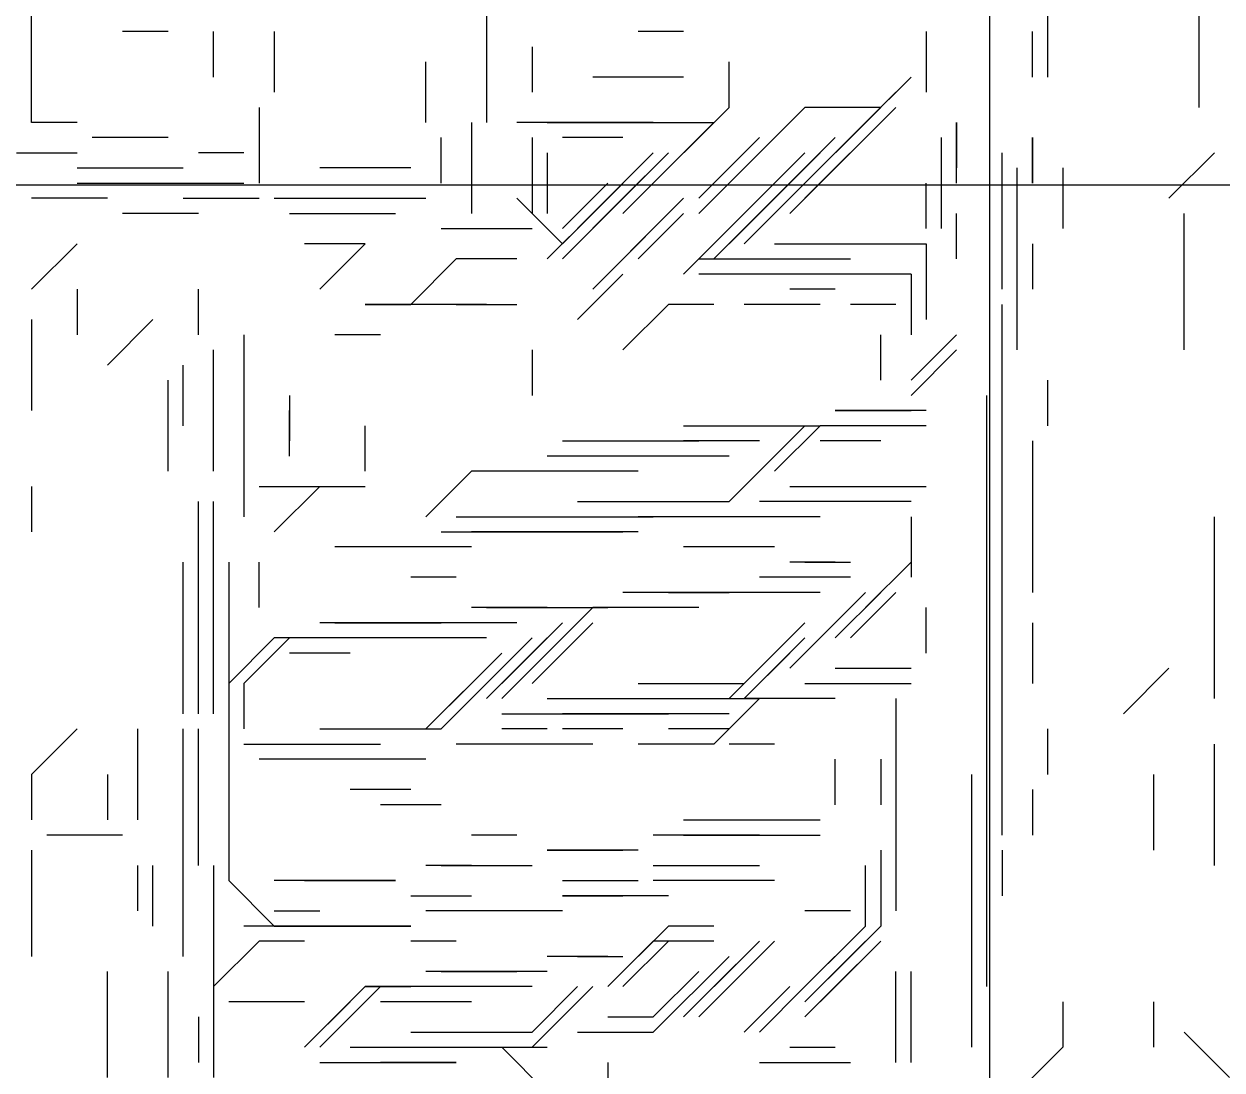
# Model space of a CAD drawing. Extents: x 34 to 168, y 38 to 138.
# Drawn here: x 61.38 to 74.55, y 90.27 to 101.77 of the extents above; entities that cross this region are included whole.
import ezdxf

# ---------------------------------------------------------------- set-up
doc = ezdxf.new("R2010")
doc.units = 0
doc.layers.add('STRUCTURE', color=1, linetype='CONTINUOUS')

msp = doc.modelspace()

# ---------------------------------------------------------------- linework, layer by layer
for p, q in [((61.467, 101.5203), (61.467, 103.8536)), ((61.467, 100.8536), (61.467, 103.187)), ((61.467, 100.687), (61.467, 103.187)), ((61.467, 100.687), (61.467, 103.187)), ((61.467, 100.8536), (61.467, 103.187)), ((61.467, 101.187), (61.467, 103.187)), ((72.6337, 102.3536), (72.6337, 101.187)), ((66.467, 102.187), (66.467, 100.8536)), ((74.3003, 100.8536), (74.3003, 102.0203)), ((61.467, 101.0203), (61.467, 101.687)), ((61.467, 101.0203), (61.467, 101.687)), ((62.967, 101.687), (62.467, 101.687)), ((62.967, 101.687), (62.467, 101.687)), ((63.467, 101.187), (63.467, 101.687)), ((64.1337, 101.687), (64.1337, 101.0203)), ((68.6337, 101.687), (68.1337, 101.687)), ((68.6337, 101.687), (68.1337, 101.687)), ((68.6337, 101.687), (68.1337, 101.687)), ((68.6337, 101.687), (68.1337, 101.687)), ((71.3003, 101.687), (71.3003, 101.0203)), ((71.3003, 101.687), (71.3003, 101.0203)), ((72.467, 101.187), (72.467, 101.687)), ((66.467, 101.5203), (66.467, 100.687)), ((66.467, 101.5203), (66.467, 100.687)), ((66.467, 101.5203), (66.467, 100.687)), ((66.467, 101.5203), (66.467, 100.687)), ((66.967, 101.5203), (66.967, 101.0203)), ((66.967, 101.5203), (66.967, 101.0203)), ((65.8003, 100.687), (65.8003, 101.3536)), ((69.1337, 100.8536), (69.1337, 101.3536)), ((69.1337, 100.8536), (69.1337, 101.3536)), ((69.1337, 100.8536), (69.1337, 101.3536)), ((69.1337, 100.8536), (69.1337, 101.3536)), ((68.6337, 101.187), (67.6337, 101.187)), ((71.1337, 101.187), (70.6337, 100.687)), ((71.1337, 101.187), (70.6337, 100.687)), ((70.967, 101.0203), (69.967, 100.0203)), ((70.967, 101.0203), (69.967, 100.0203)), ((70.967, 101.0203), (70.1337, 100.187)), ((70.967, 101.0203), (70.1337, 100.187)), ((63.967, 100.8536), (63.967, 100.0203)), ((69.1337, 100.8536), (68.1337, 99.8536)), ((69.967, 100.8536), (68.8003, 99.687)), ((69.967, 100.8536), (68.8003, 99.687)), ((69.967, 100.8536), (68.8003, 99.687)), ((69.967, 100.8536), (68.8003, 99.687)), ((69.967, 100.8536), (68.8003, 99.687)), ((69.967, 100.8536), (68.8003, 99.687)), ((69.967, 100.8536), (68.8003, 99.687)), ((69.967, 100.8536), (68.8003, 99.687)), ((69.967, 100.8536), (68.8003, 99.687)), ((69.967, 100.8536), (68.8003, 99.687)), ((70.8003, 100.8536), (69.8003, 99.8536)), ((70.967, 100.8536), (69.8003, 99.687)), ((70.8003, 100.8536), (69.967, 100.8536)), ((70.467, 100.8536), (69.967, 100.8536)), ((70.967, 100.8536), (69.967, 99.8536)), ((70.467, 100.8536), (69.967, 100.8536)), ((70.467, 100.8536), (69.967, 100.8536)), ((70.467, 100.8536), (69.967, 100.8536)), ((70.467, 100.8536), (69.967, 100.8536)), ((70.467, 100.8536), (69.967, 100.8536)), ((70.8003, 100.8536), (70.3003, 100.3536)), ((61.967, 100.687), (61.467, 100.687)), ((66.3003, 100.687), (66.3003, 99.8536)), ((68.3003, 100.687), (66.8003, 100.687)), ((68.3003, 100.687), (67.1337, 100.687)), ((68.3003, 100.687), (67.1337, 100.687)), ((68.3003, 100.687), (67.1337, 100.687)), ((67.1337, 100.687), (68.967, 100.687)), ((68.3003, 100.687), (67.1337, 100.687)), ((67.1337, 100.687), (68.967, 100.687)), ((68.3003, 100.687), (67.1337, 100.687)), ((68.3003, 100.687), (67.1337, 100.687)), ((68.3003, 100.687), (67.1337, 100.687)), ((68.3003, 100.687), (67.1337, 100.687)), ((68.3003, 100.687), (67.1337, 100.687)), ((67.1337, 100.687), (68.967, 100.687)), ((68.3003, 100.687), (67.1337, 100.687)), ((67.1337, 100.687), (68.967, 100.687)), ((68.3003, 100.687), (67.3003, 100.687)), ((67.3003, 100.687), (68.967, 100.687)), ((68.3003, 100.687), (67.3003, 100.687)), ((67.467, 100.687), (68.8003, 100.687)), ((68.3003, 100.687), (67.6337, 100.687)), ((68.967, 100.687), (67.967, 99.687)), ((68.967, 100.687), (67.967, 99.687)), ((68.967, 100.687), (67.967, 99.687)), ((68.967, 100.687), (68.467, 100.187)), ((68.967, 100.687), (68.467, 100.187)), ((68.967, 100.687), (68.467, 100.187)), ((69.8003, 100.687), (68.8003, 99.687)), ((71.6337, 100.687), (71.6337, 100.187)), ((71.6337, 100.187), (71.6337, 100.687)), ((71.6337, 100.0203), (71.6337, 100.687)), ((62.967, 100.5203), (62.1337, 100.5203)), ((62.967, 100.5203), (62.1337, 100.5203)), ((62.967, 100.5203), (62.3003, 100.5203)), ((62.8003, 100.5203), (62.3003, 100.5203)), ((65.967, 100.0203), (65.967, 100.5203)), ((66.967, 100.5203), (66.967, 99.687)), ((66.967, 100.5203), (66.967, 100.0203)), ((66.967, 100.5203), (66.967, 100.0203)), ((67.967, 100.5203), (67.3003, 100.5203)), ((68.8003, 99.8536), (69.467, 100.5203)), ((68.8003, 99.8536), (69.467, 100.5203)), ((68.8003, 99.8536), (69.467, 100.5203)), ((68.8003, 99.8536), (69.467, 100.5203)), ((68.8003, 99.8536), (69.467, 100.5203)), ((69.3003, 99.5203), (70.3003, 100.5203)), ((69.6337, 99.8536), (70.3003, 100.5203)), ((71.467, 99.5203), (71.467, 100.5203)), ((71.467, 99.687), (71.467, 100.5203)), ((72.467, 100.5203), (72.467, 100.0203)), ((72.467, 100.0203), (72.467, 100.5203)), ((72.467, 100.5203), (72.467, 100.0203)), ((72.467, 100.0203), (72.467, 100.5203)), ((61.3003, 100.3536), (61.8003, 100.3536)), ((61.3003, 100.3536), (61.8003, 100.3536)), ((61.3003, 100.3536), (61.967, 100.3536)), ((61.3003, 100.3536), (61.967, 100.3536)), ((61.3003, 100.3536), (61.8003, 100.3536)), ((63.8003, 100.3536), (63.3003, 100.3536)), ((63.8003, 100.3536), (63.3003, 100.3536)), ((66.967, 100.3536), (66.967, 99.687)), ((67.1337, 100.3536), (67.1337, 99.687)), ((67.1337, 100.3536), (67.1337, 99.687)), ((67.467, 99.5203), (68.3003, 100.3536)), ((67.6337, 99.687), (68.3003, 100.3536)), ((67.8003, 99.687), (68.467, 100.3536)), ((67.8003, 99.687), (68.467, 100.3536)), ((67.8003, 99.8536), (68.3003, 100.3536)), ((67.8003, 99.687), (68.467, 100.3536)), ((67.8003, 99.687), (68.467, 100.3536)), ((67.8003, 99.687), (68.467, 100.3536)), ((67.8003, 99.687), (68.467, 100.3536)), ((67.8003, 99.687), (68.467, 100.3536)), ((67.8003, 99.687), (68.467, 100.3536)), ((67.8003, 99.687), (68.467, 100.3536)), ((67.967, 99.8536), (68.467, 100.3536)), ((67.967, 99.8536), (68.467, 100.3536)), ((67.967, 99.8536), (68.467, 100.3536)), ((68.8003, 99.8536), (69.3003, 100.3536)), ((68.8003, 99.187), (69.967, 100.3536)), ((68.8003, 99.8536), (69.3003, 100.3536)), ((68.967, 99.187), (70.1337, 100.3536)), ((69.1337, 99.3536), (70.1337, 100.3536)), ((70.467, 100.3536), (69.967, 99.8536)), ((72.1337, 98.8536), (72.1337, 100.3536)), ((73.967, 99.8536), (74.467, 100.3536)), ((61.967, 100.187), (62.6337, 100.187)), ((61.967, 100.187), (62.967, 100.187)), ((61.967, 100.187), (62.967, 100.187)), ((62.1337, 100.187), (62.967, 100.187)), ((62.1337, 100.187), (63.1337, 100.187)), ((62.1337, 100.187), (62.967, 100.187)), ((62.1337, 100.187), (62.967, 100.187)), ((62.3003, 100.187), (62.8003, 100.187)), ((65.6337, 100.187), (64.6337, 100.187)), ((65.3003, 100.187), (64.8003, 100.187)), ((66.3003, 100.187), (66.3003, 99.687)), ((66.3003, 100.187), (66.3003, 99.687)), ((66.3003, 100.187), (66.3003, 99.687)), ((66.3003, 100.187), (66.3003, 99.687)), ((68.967, 99.187), (69.967, 100.187)), ((68.967, 99.187), (69.967, 100.187)), ((69.967, 100.187), (69.1337, 99.3536)), ((69.1337, 99.3536), (69.967, 100.187)), ((69.1337, 99.5203), (69.8003, 100.187)), ((69.967, 100.187), (69.1337, 99.3536)), ((69.967, 100.187), (69.1337, 99.3536)), ((69.967, 100.187), (69.1337, 99.3536)), ((69.967, 100.187), (69.1337, 99.3536)), ((69.1337, 99.3536), (69.967, 100.187)), ((69.967, 100.187), (69.1337, 99.3536)), ((69.967, 100.187), (69.3003, 99.5203)), ((70.1337, 100.187), (69.3003, 99.3536)), ((72.3003, 98.8536), (72.3003, 100.187)), ((72.8003, 100.187), (72.8003, 99.5203)), ((61.967, 100.0203), (62.967, 100.0203)), ((62.8003, 100.0203), (63.8003, 100.0203)), ((63.1337, 100.0203), (63.8003, 100.0203)), ((63.1337, 100.0203), (63.8003, 100.0203)), ((67.3003, 99.5203), (67.8003, 100.0203)), ((69.8003, 100.0203), (69.1337, 99.3536)), ((69.8003, 100.0203), (69.1337, 99.3536)), ((69.3003, 99.5203), (69.8003, 100.0203)), ((71.3003, 99.5203), (71.3003, 100.0203)), ((62.3003, 99.8536), (61.467, 99.8536)), ((63.1337, 99.8536), (63.967, 99.8536)), ((64.1337, 99.8536), (65.8003, 99.8536)), ((64.6337, 99.8536), (65.8003, 99.8536)), ((64.6337, 99.8536), (65.6337, 99.8536)), ((64.6337, 99.8536), (65.8003, 99.8536)), ((64.8003, 99.8536), (65.3003, 99.8536)), ((66.8003, 99.8536), (67.3003, 99.3536)), ((66.8003, 99.8536), (67.3003, 99.3536)), ((67.967, 99.8536), (67.3003, 99.187)), ((67.3003, 99.3536), (67.8003, 99.8536)), ((67.3003, 99.3536), (67.8003, 99.8536)), ((67.8003, 99.0203), (68.6337, 99.8536)), ((69.6337, 99.8536), (69.1337, 99.3536)), ((69.8003, 99.8536), (69.3003, 99.3536)), ((63.3003, 99.687), (62.467, 99.687)), ((64.3003, 99.687), (65.467, 99.687)), ((67.1337, 99.187), (67.6337, 99.687)), ((67.8003, 99.687), (67.3003, 99.187)), ((67.8003, 99.687), (67.3003, 99.187)), ((67.8003, 99.687), (67.3003, 99.187)), ((67.8003, 99.687), (67.3003, 99.187)), ((67.8003, 99.687), (67.3003, 99.187)), ((67.8003, 99.687), (67.3003, 99.187)), ((68.6337, 99.687), (68.1337, 99.187)), ((68.6337, 99.687), (68.1337, 99.187)), ((68.6337, 99.687), (68.1337, 99.187)), ((68.6337, 99.687), (68.1337, 99.187)), ((71.6337, 99.187), (71.6337, 99.687)), ((72.3003, 98.187), (72.3003, 99.687)), ((74.1337, 98.187), (74.1337, 99.687)), ((65.967, 99.5203), (66.967, 99.5203)), ((66.3003, 99.5203), (66.967, 99.5203)), ((67.8003, 99.0203), (68.3003, 99.5203)), ((68.6337, 99.0203), (69.1337, 99.5203)), ((61.967, 99.3536), (61.467, 98.8536)), ((61.967, 99.3536), (61.467, 98.8536)), ((65.1337, 99.3536), (64.467, 99.3536)), ((65.1337, 99.3536), (64.6337, 98.8536)), ((67.6337, 98.8536), (68.1337, 99.3536)), ((67.6337, 98.8536), (68.1337, 99.3536)), ((67.6337, 98.8536), (68.1337, 99.3536)), ((69.6337, 99.3536), (71.1337, 99.3536)), ((69.6337, 99.3536), (71.1337, 99.3536)), ((69.8003, 99.3536), (71.3003, 99.3536)), ((69.967, 99.3536), (71.3003, 99.3536)), ((70.3003, 99.3536), (71.3003, 99.3536)), ((70.467, 99.3536), (71.3003, 99.3536)), ((70.467, 99.3536), (71.3003, 99.3536)), ((70.467, 99.3536), (71.3003, 99.3536)), ((70.467, 99.3536), (71.3003, 99.3536)), ((70.467, 99.3536), (71.3003, 99.3536)), ((70.6337, 99.3536), (71.3003, 99.3536)), ((70.6337, 99.3536), (71.3003, 99.3536)), ((70.6337, 99.3536), (71.3003, 99.3536)), ((70.6337, 99.3536), (71.3003, 99.3536)), ((71.3003, 99.3536), (71.3003, 98.5203)), ((72.467, 99.3536), (72.467, 98.8536)), ((65.6337, 98.687), (66.1337, 99.187)), ((65.6337, 98.687), (66.1337, 99.187)), ((65.6337, 98.687), (66.1337, 99.187)), ((65.6337, 98.687), (66.1337, 99.187)), ((66.8003, 99.187), (66.1337, 99.187)), ((66.8003, 99.187), (66.3003, 99.187)), ((66.8003, 99.187), (66.3003, 99.187)), ((66.8003, 99.187), (66.3003, 99.187)), ((66.8003, 99.187), (66.3003, 99.187)), ((66.8003, 99.187), (66.3003, 99.187)), ((66.8003, 99.187), (66.3003, 99.187)), ((66.8003, 99.187), (66.3003, 99.187)), ((66.8003, 99.187), (66.3003, 99.187)), ((68.8003, 99.187), (70.467, 99.187)), ((69.1337, 99.187), (69.967, 99.187)), ((69.3003, 99.187), (70.3003, 99.187)), ((69.3003, 99.187), (70.1337, 99.187)), ((69.3003, 99.187), (70.467, 99.187)), ((69.3003, 99.187), (70.467, 99.187)), ((69.3003, 99.187), (70.3003, 99.187)), ((69.3003, 99.187), (70.3003, 99.187)), ((69.3003, 99.187), (70.3003, 99.187)), ((69.3003, 99.187), (70.3003, 99.187)), ((69.3003, 99.187), (70.467, 99.187)), ((67.967, 99.0203), (67.467, 98.5203)), ((67.467, 98.5203), (67.967, 99.0203)), ((69.6337, 99.0203), (68.8003, 99.0203)), ((70.8003, 99.0203), (69.6337, 99.0203)), ((71.1337, 99.0203), (70.3003, 99.0203)), ((71.1337, 99.0203), (70.3003, 99.0203)), ((71.1337, 99.0203), (71.1337, 98.3536)), ((61.967, 98.8536), (61.967, 98.3536)), ((63.3003, 98.3536), (63.3003, 98.8536)), ((70.3003, 98.8536), (69.8003, 98.8536)), ((66.467, 98.687), (65.1337, 98.687)), ((65.1337, 98.687), (65.6337, 98.687)), ((66.1337, 98.687), (66.8003, 98.687)), ((68.467, 98.687), (67.967, 98.187)), ((68.467, 98.687), (67.967, 98.187)), ((68.967, 98.687), (68.467, 98.687)), ((68.967, 98.687), (68.467, 98.687)), ((70.1337, 98.687), (69.3003, 98.687)), ((70.967, 98.687), (70.467, 98.687)), ((72.1337, 94.8536), (72.1337, 98.687)), ((61.467, 98.5203), (61.467, 97.5203)), ((62.8003, 98.5203), (62.3003, 98.0203)), ((63.8003, 98.3536), (63.8003, 96.3536)), ((65.3003, 98.3536), (64.8003, 98.3536)), ((70.8003, 97.8536), (70.8003, 98.3536)), ((71.6337, 98.3536), (71.1337, 97.8536)), ((71.6337, 98.3536), (71.1337, 97.8536)), ((71.6337, 98.3536), (71.1337, 97.8536)), ((63.467, 96.8536), (63.467, 98.187)), ((66.967, 98.187), (66.967, 97.687)), ((71.6337, 98.187), (71.1337, 97.687)), ((63.1337, 97.3536), (63.1337, 98.0203)), ((63.1337, 97.3536), (63.1337, 98.0203)), ((63.8003, 98.0203), (63.8003, 96.8536)), ((63.8003, 98.0203), (63.8003, 96.8536)), ((62.967, 96.8536), (62.967, 97.8536)), ((72.6337, 97.8536), (72.6337, 97.3536)), ((64.3003, 97.687), (64.3003, 97.187)), ((71.967, 93.687), (71.967, 97.687)), ((72.1337, 96.8536), (72.1337, 97.687)), ((63.8003, 97.5203), (63.8003, 96.8536)), ((64.3003, 97.0203), (64.3003, 97.5203)), ((70.3003, 97.5203), (71.1337, 97.5203)), ((71.1337, 97.5203), (70.3003, 97.5203)), ((71.3003, 97.5203), (70.467, 97.5203)), ((70.467, 97.5203), (71.1337, 97.5203)), ((71.1337, 97.5203), (70.467, 97.5203)), ((71.3003, 97.5203), (70.467, 97.5203)), ((70.467, 97.5203), (71.1337, 97.5203)), ((70.6337, 97.5203), (71.1337, 97.5203)), ((71.1337, 97.5203), (70.6337, 97.5203)), ((70.6337, 97.5203), (71.1337, 97.5203)), ((71.3003, 97.5203), (70.6337, 97.5203)), ((71.1337, 97.5203), (70.6337, 97.5203)), ((71.3003, 97.5203), (70.8003, 97.5203)), ((65.1337, 96.8536), (65.1337, 97.3536)), ((65.1337, 96.8536), (65.1337, 97.3536)), ((68.6337, 97.3536), (70.1337, 97.3536)), ((68.6337, 97.3536), (69.1337, 97.3536)), ((68.8003, 97.3536), (69.467, 97.3536)), ((68.8003, 97.3536), (69.467, 97.3536)), ((69.967, 97.3536), (69.467, 96.8536)), ((69.967, 97.3536), (69.467, 96.8536)), ((69.467, 97.3536), (69.967, 97.3536)), ((69.967, 97.3536), (69.467, 96.8536)), ((70.1337, 97.3536), (69.6337, 96.8536)), ((70.967, 97.3536), (70.1337, 97.3536)), ((70.6337, 97.3536), (70.1337, 97.3536)), ((71.3003, 97.3536), (70.3003, 97.3536)), ((71.3003, 97.3536), (70.467, 97.3536)), ((67.3003, 97.187), (68.8003, 97.187)), ((67.467, 97.187), (68.6337, 97.187)), ((67.467, 97.187), (68.6337, 97.187)), ((67.8003, 97.187), (68.467, 97.187)), ((69.1337, 97.187), (68.6337, 97.187)), ((69.1337, 97.187), (68.6337, 97.187)), ((69.467, 97.187), (68.6337, 97.187)), ((69.1337, 97.187), (68.6337, 97.187)), ((69.467, 97.187), (68.8003, 97.187)), ((69.3003, 97.187), (68.8003, 97.187)), ((69.467, 97.187), (68.8003, 97.187)), ((69.467, 97.187), (68.8003, 97.187)), ((69.467, 97.187), (68.8003, 97.187)), ((70.6337, 97.187), (70.1337, 97.187)), ((70.8003, 97.187), (70.1337, 97.187)), ((72.467, 97.187), (72.467, 95.5203)), ((68.467, 97.0203), (67.1337, 97.0203)), ((68.467, 97.0203), (67.1337, 97.0203)), ((68.467, 97.0203), (67.1337, 97.0203)), ((68.467, 97.0203), (67.1337, 97.0203)), ((68.6337, 97.0203), (67.3003, 97.0203)), ((68.467, 97.0203), (67.3003, 97.0203)), ((68.6337, 97.0203), (67.3003, 97.0203)), ((68.6337, 97.0203), (67.3003, 97.0203)), ((68.6337, 97.0203), (67.3003, 97.0203)), ((68.6337, 97.0203), (67.467, 97.0203)), ((68.967, 97.0203), (67.6337, 97.0203)), ((68.967, 97.0203), (67.8003, 97.0203)), ((69.1337, 97.0203), (68.1337, 97.0203)), ((68.967, 97.0203), (68.3003, 97.0203)), ((69.1337, 96.5203), (69.6337, 97.0203)), ((69.1337, 96.5203), (69.6337, 97.0203)), ((69.1337, 96.5203), (69.6337, 97.0203)), ((66.3003, 96.8536), (65.8003, 96.3536)), ((66.3003, 96.8536), (65.8003, 96.3536)), ((66.967, 96.8536), (66.3003, 96.8536)), ((67.1337, 96.8536), (66.3003, 96.8536)), ((67.3003, 96.8536), (66.3003, 96.8536)), ((66.967, 96.8536), (66.3003, 96.8536)), ((66.967, 96.8536), (66.3003, 96.8536)), ((67.1337, 96.8536), (66.3003, 96.8536)), ((67.1337, 96.8536), (66.3003, 96.8536)), ((67.1337, 96.8536), (66.3003, 96.8536)), ((67.1337, 96.8536), (66.3003, 96.8536)), ((66.967, 96.8536), (66.3003, 96.8536)), ((67.467, 96.8536), (66.467, 96.8536)), ((67.6337, 96.8536), (66.467, 96.8536)), ((67.967, 96.8536), (66.467, 96.8536)), ((68.1337, 96.8536), (66.467, 96.8536)), ((61.467, 96.687), (61.467, 96.187)), ((63.967, 96.687), (64.967, 96.687)), ((63.967, 96.687), (64.967, 96.687)), ((64.6337, 96.687), (64.1337, 96.187)), ((64.1337, 96.687), (65.1337, 96.687)), ((64.6337, 96.687), (64.1337, 96.187)), ((64.6337, 96.687), (64.1337, 96.187)), ((64.6337, 96.687), (64.1337, 96.187)), ((64.6337, 96.687), (64.1337, 96.187)), ((69.8003, 96.687), (71.1337, 96.687)), ((69.8003, 96.687), (70.967, 96.687)), ((69.8003, 96.687), (70.8003, 96.687)), ((69.967, 96.687), (71.3003, 96.687)), ((69.967, 96.687), (70.6337, 96.687)), ((69.967, 96.687), (71.3003, 96.687)), ((69.967, 96.687), (71.3003, 96.687)), ((70.1337, 96.687), (71.1337, 96.687)), ((70.1337, 96.687), (71.1337, 96.687)), ((70.1337, 96.687), (71.1337, 96.687)), ((70.1337, 96.687), (71.1337, 96.687)), ((70.1337, 96.687), (71.1337, 96.687)), ((70.1337, 96.687), (71.1337, 96.687)), ((70.1337, 96.687), (71.1337, 96.687)), ((63.3003, 94.187), (63.3003, 96.5203)), ((63.3003, 94.187), (63.3003, 96.5203)), ((63.467, 94.187), (63.467, 96.5203)), ((67.467, 96.5203), (68.8003, 96.5203)), ((67.6337, 96.5203), (68.8003, 96.5203)), ((67.8003, 96.5203), (68.967, 96.5203)), ((67.967, 96.5203), (68.967, 96.5203)), ((68.3003, 96.5203), (68.967, 96.5203)), ((68.3003, 96.5203), (68.967, 96.5203)), ((68.3003, 96.5203), (68.967, 96.5203)), ((68.3003, 96.5203), (68.967, 96.5203)), ((68.3003, 96.5203), (68.967, 96.5203)), ((68.467, 96.5203), (69.1337, 96.5203)), ((68.467, 96.5203), (69.1337, 96.5203)), ((68.467, 96.5203), (69.1337, 96.5203)), ((68.467, 96.5203), (68.967, 96.5203)), ((68.467, 96.5203), (69.1337, 96.5203)), ((70.1337, 96.5203), (69.467, 96.5203)), ((70.1337, 96.5203), (69.467, 96.5203)), ((70.967, 96.5203), (70.1337, 96.5203)), ((71.1337, 96.5203), (70.3003, 96.5203)), ((70.967, 96.5203), (70.467, 96.5203)), ((70.967, 96.5203), (70.467, 96.5203)), ((66.1337, 96.3536), (67.8003, 96.3536)), ((66.3003, 96.3536), (67.6337, 96.3536)), ((66.3003, 96.3536), (67.467, 96.3536)), ((66.3003, 96.3536), (67.3003, 96.3536)), ((66.6337, 96.3536), (68.1337, 96.3536)), ((66.8003, 96.3536), (68.1337, 96.3536)), ((66.8003, 96.3536), (68.1337, 96.3536)), ((66.967, 96.3536), (68.1337, 96.3536)), ((66.967, 96.3536), (68.1337, 96.3536)), ((67.3003, 96.3536), (68.3003, 96.3536)), ((67.467, 96.3536), (68.3003, 96.3536)), ((69.1337, 96.3536), (68.1337, 96.3536)), ((69.967, 96.3536), (68.967, 96.3536)), ((70.1337, 96.3536), (69.1337, 96.3536)), ((71.1337, 96.3536), (71.1337, 95.687)), ((72.1337, 92.8536), (72.1337, 96.3536)), ((74.467, 94.3536), (74.467, 96.3536)), ((74.467, 94.3536), (74.467, 96.3536)), ((65.967, 96.187), (66.8003, 96.187)), ((65.967, 96.187), (67.467, 96.187)), ((65.967, 96.187), (67.3003, 96.187)), ((65.967, 96.187), (67.1337, 96.187)), ((65.967, 96.187), (66.8003, 96.187)), ((65.967, 96.187), (66.6337, 96.187)), ((65.967, 96.187), (66.6337, 96.187)), ((65.967, 96.187), (67.467, 96.187)), ((67.967, 96.187), (66.3003, 96.187)), ((66.3003, 96.187), (67.967, 96.187)), ((68.1337, 96.187), (66.3003, 96.187)), ((68.1337, 96.187), (66.3003, 96.187)), ((67.967, 96.187), (66.467, 96.187)), ((67.967, 96.187), (66.6337, 96.187)), ((65.3003, 96.0203), (64.8003, 96.0203)), ((65.967, 96.0203), (65.3003, 96.0203)), ((66.1337, 96.0203), (65.467, 96.0203)), ((66.1337, 96.0203), (65.467, 96.0203)), ((66.3003, 96.0203), (65.6337, 96.0203)), ((69.6337, 96.0203), (68.6337, 96.0203)), ((69.6337, 96.0203), (68.6337, 96.0203)), ((63.1337, 94.187), (63.1337, 95.8536)), ((63.6337, 95.8536), (63.6337, 92.687)), ((63.967, 95.3536), (63.967, 95.8536)), ((70.3003, 95.8536), (69.8003, 95.8536)), ((70.3003, 95.8536), (69.8003, 95.8536)), ((69.967, 95.8536), (70.467, 95.8536)), ((71.1337, 95.8536), (70.6337, 95.3536)), ((63.6337, 95.687), (63.6337, 92.3536)), ((63.6337, 95.687), (63.6337, 92.3536)), ((66.1337, 95.687), (65.6337, 95.687)), ((66.1337, 95.687), (65.6337, 95.687)), ((70.467, 95.687), (69.467, 95.687)), ((70.467, 95.687), (69.6337, 95.687)), ((69.3003, 95.5203), (67.967, 95.5203)), ((69.467, 95.5203), (68.1337, 95.5203)), ((69.3003, 95.5203), (68.1337, 95.5203)), ((69.8003, 95.5203), (68.3003, 95.5203)), ((69.3003, 95.5203), (68.467, 95.5203)), ((68.467, 95.5203), (69.1337, 95.5203)), ((69.1337, 95.5203), (68.467, 95.5203)), ((69.3003, 95.5203), (68.467, 95.5203)), ((69.967, 95.5203), (68.6337, 95.5203)), ((68.6337, 95.5203), (69.1337, 95.5203)), ((70.1337, 95.5203), (68.8003, 95.5203)), ((69.967, 95.5203), (68.967, 95.5203)), ((70.1337, 95.0203), (70.6337, 95.5203)), ((70.8003, 95.5203), (70.3003, 95.0203)), ((70.967, 95.5203), (70.467, 95.0203)), ((67.1337, 95.3536), (66.3003, 95.3536)), ((67.1337, 95.3536), (66.467, 95.3536)), ((67.1337, 95.3536), (66.467, 95.3536)), ((67.1337, 95.3536), (66.467, 95.3536)), ((66.467, 95.3536), (67.8003, 95.3536)), ((67.1337, 95.3536), (66.467, 95.3536)), ((67.6337, 95.3536), (66.6337, 94.3536)), ((66.6337, 95.3536), (67.6337, 95.3536)), ((67.1337, 95.3536), (66.6337, 95.3536)), ((67.6337, 95.3536), (66.8003, 94.5203)), ((67.6337, 95.3536), (66.967, 94.687)), ((68.1337, 95.3536), (67.6337, 95.3536)), ((68.467, 95.3536), (67.8003, 95.3536)), ((68.6337, 95.3536), (67.8003, 95.3536)), ((68.8003, 95.3536), (68.1337, 95.3536)), ((70.467, 95.3536), (69.8003, 94.687)), ((70.467, 95.3536), (69.8003, 94.687)), ((70.467, 95.3536), (69.8003, 94.687)), ((70.467, 95.3536), (69.8003, 94.687)), ((70.467, 95.3536), (69.8003, 94.687)), ((71.3003, 94.8536), (71.3003, 95.3536)), ((65.967, 95.187), (64.6337, 95.187)), ((65.967, 95.187), (64.6337, 95.187)), ((65.967, 95.187), (64.6337, 95.187)), ((65.967, 95.187), (64.6337, 95.187)), ((66.1337, 95.187), (64.6337, 95.187)), ((66.1337, 95.187), (64.6337, 95.187)), ((66.3003, 95.187), (64.8003, 95.187)), ((64.8003, 95.187), (65.967, 95.187)), ((64.8003, 95.187), (65.967, 95.187)), ((66.6337, 95.187), (64.967, 95.187)), ((65.967, 95.187), (64.967, 95.187)), ((65.967, 95.187), (64.967, 95.187)), ((65.1337, 95.187), (65.8003, 95.187)), ((65.1337, 95.187), (65.967, 95.187)), ((65.1337, 95.187), (65.967, 95.187)), ((65.8003, 95.187), (65.3003, 95.187)), ((65.3003, 95.187), (65.967, 95.187)), ((65.3003, 95.187), (65.967, 95.187)), ((66.8003, 95.187), (65.467, 95.187)), ((66.8003, 95.187), (65.967, 95.187)), ((67.3003, 95.187), (66.467, 94.3536)), ((66.467, 94.3536), (67.3003, 95.187)), ((66.467, 94.3536), (67.3003, 95.187)), ((67.3003, 95.187), (66.467, 94.3536)), ((67.3003, 95.187), (66.467, 94.3536)), ((66.467, 94.3536), (67.3003, 95.187)), ((67.467, 95.187), (66.6337, 94.3536)), ((66.6337, 94.5203), (67.3003, 95.187)), ((67.6337, 95.187), (66.967, 94.5203)), ((69.3003, 94.5203), (69.967, 95.187)), ((70.3003, 95.187), (69.8003, 94.687)), ((72.467, 95.187), (72.467, 94.5203)), ((64.1337, 95.0203), (63.6337, 94.5203)), ((64.1337, 95.0203), (63.6337, 94.5203)), ((64.1337, 95.0203), (63.6337, 94.5203)), ((64.1337, 95.0203), (63.6337, 94.5203)), ((64.1337, 95.0203), (63.6337, 94.5203)), ((64.3003, 95.0203), (63.8003, 94.5203)), ((64.3003, 95.0203), (63.8003, 94.5203)), ((64.6337, 95.0203), (64.1337, 95.0203)), ((64.8003, 95.0203), (64.3003, 95.0203)), ((65.3003, 95.0203), (64.3003, 95.0203)), ((65.8003, 95.0203), (64.6337, 95.0203)), ((66.467, 95.0203), (65.1337, 95.0203)), ((66.1337, 94.187), (66.967, 95.0203)), ((66.6337, 94.5203), (67.1337, 95.0203)), ((69.1337, 94.3536), (69.8003, 95.0203)), ((69.3003, 94.3536), (69.967, 95.0203)), ((69.3003, 94.3536), (69.967, 95.0203)), ((69.3003, 94.3536), (69.967, 95.0203)), ((64.967, 94.8536), (64.3003, 94.8536)), ((65.8003, 94.0203), (66.6337, 94.8536)), ((69.3003, 94.3536), (69.8003, 94.8536)), ((69.3003, 94.3536), (69.8003, 94.8536)), ((69.3003, 94.3536), (69.8003, 94.8536)), ((65.967, 94.0203), (66.6337, 94.687)), ((70.3003, 94.687), (70.967, 94.687)), ((70.3003, 94.687), (70.967, 94.687)), ((70.467, 94.687), (71.1337, 94.687)), ((71.967, 91.5203), (71.967, 94.687)), ((73.467, 94.187), (73.967, 94.687)), ((63.6337, 94.5203), (63.6337, 94.0203)), ((63.6337, 94.5203), (63.6337, 94.0203)), ((63.6337, 94.5203), (63.6337, 94.0203)), ((63.6337, 94.5203), (63.6337, 94.0203)), ((63.6337, 94.5203), (63.6337, 94.0203)), ((63.8003, 94.5203), (63.8003, 94.0203)), ((65.8003, 94.0203), (66.3003, 94.5203)), ((65.967, 94.0203), (66.467, 94.5203)), ((65.967, 94.0203), (66.467, 94.5203)), ((68.1337, 94.5203), (69.3003, 94.5203)), ((68.6337, 94.5203), (69.3003, 94.5203)), ((69.967, 94.5203), (71.1337, 94.5203)), ((69.967, 94.5203), (71.1337, 94.5203)), ((70.1337, 94.5203), (71.1337, 94.5203)), ((70.1337, 94.5203), (70.8003, 94.5203)), ((70.1337, 94.5203), (71.1337, 94.5203)), ((70.1337, 94.5203), (71.1337, 94.5203)), ((70.3003, 94.5203), (71.1337, 94.5203)), ((70.3003, 94.5203), (71.1337, 94.5203)), ((70.3003, 94.5203), (71.1337, 94.5203)), ((70.3003, 94.5203), (71.1337, 94.5203)), ((70.3003, 94.5203), (71.1337, 94.5203)), ((67.1337, 94.3536), (67.967, 94.3536)), ((67.467, 94.3536), (68.467, 94.3536)), ((67.8003, 94.3536), (68.967, 94.3536)), ((68.1337, 94.3536), (69.1337, 94.3536)), ((68.467, 94.3536), (69.3003, 94.3536)), ((68.467, 94.3536), (69.3003, 94.3536)), ((68.467, 94.3536), (69.3003, 94.3536)), ((68.467, 94.3536), (69.3003, 94.3536)), ((68.467, 94.3536), (69.3003, 94.3536)), ((68.6337, 94.3536), (69.3003, 94.3536)), ((68.6337, 94.3536), (69.3003, 94.3536)), ((68.6337, 94.3536), (69.3003, 94.3536)), ((68.6337, 94.3536), (69.3003, 94.3536)), ((68.6337, 94.3536), (69.3003, 94.3536)), ((68.967, 94.3536), (69.467, 94.3536)), ((69.467, 94.3536), (68.967, 93.8536)), ((70.3003, 94.3536), (69.3003, 94.3536)), ((70.3003, 94.3536), (69.8003, 94.3536)), ((70.3003, 94.3536), (69.8003, 94.3536)), ((70.967, 94.3536), (70.967, 93.687)), ((70.967, 94.3536), (70.967, 93.8536)), ((70.967, 94.3536), (70.967, 93.687)), ((70.967, 94.3536), (70.967, 92.187)), ((70.967, 94.3536), (70.967, 92.187)), ((66.6337, 94.187), (68.3003, 94.187)), ((66.8003, 94.187), (68.3003, 94.187)), ((66.8003, 94.187), (67.967, 94.187)), ((66.8003, 94.187), (67.6337, 94.187)), ((66.8003, 94.187), (67.3003, 94.187)), ((66.8003, 94.187), (68.3003, 94.187)), ((66.8003, 94.187), (68.3003, 94.187)), ((66.8003, 94.187), (68.3003, 94.187)), ((66.967, 94.187), (68.467, 94.187)), ((66.967, 94.187), (68.467, 94.187)), ((66.967, 94.187), (68.467, 94.187)), ((66.967, 94.187), (68.467, 94.187)), ((66.967, 94.187), (68.467, 94.187)), ((67.3003, 94.187), (68.1337, 94.187)), ((69.1337, 94.187), (67.3003, 94.187)), ((68.1337, 94.187), (67.467, 94.187)), ((68.3003, 94.187), (67.467, 94.187)), ((68.3003, 94.187), (67.467, 94.187)), ((61.967, 94.0203), (61.467, 93.5203)), ((62.6337, 93.0203), (62.6337, 94.0203)), ((63.1337, 91.5203), (63.1337, 94.0203)), ((63.1337, 91.5203), (63.1337, 94.0203)), ((63.3003, 92.5203), (63.3003, 94.0203)), ((64.6337, 94.0203), (65.8003, 94.0203)), ((64.8003, 94.0203), (65.8003, 94.0203)), ((64.8003, 94.0203), (65.8003, 94.0203)), ((64.8003, 94.0203), (65.6337, 94.0203)), ((65.1337, 94.0203), (65.967, 94.0203)), ((65.1337, 94.0203), (65.967, 94.0203)), ((65.1337, 94.0203), (65.967, 94.0203)), ((65.3003, 94.0203), (65.967, 94.0203)), ((65.3003, 94.0203), (65.967, 94.0203)), ((65.3003, 94.0203), (65.967, 94.0203)), ((65.3003, 94.0203), (65.967, 94.0203)), ((65.467, 94.0203), (65.967, 94.0203)), ((65.467, 94.0203), (65.967, 94.0203)), ((65.467, 94.0203), (65.967, 94.0203)), ((67.1337, 94.0203), (66.6337, 94.0203)), ((67.967, 94.0203), (67.3003, 94.0203)), ((69.1337, 94.0203), (68.467, 94.0203)), ((69.1337, 94.0203), (68.467, 94.0203)), ((72.6337, 94.0203), (72.6337, 93.5203)), ((63.8003, 93.8536), (65.1337, 93.8536)), ((63.8003, 93.8536), (64.967, 93.8536)), ((63.8003, 93.8536), (64.6337, 93.8536)), ((63.8003, 93.8536), (65.1337, 93.8536)), ((63.8003, 93.8536), (65.1337, 93.8536)), ((63.8003, 93.8536), (65.1337, 93.8536)), ((63.8003, 93.8536), (64.967, 93.8536)), ((63.8003, 93.8536), (64.967, 93.8536)), ((63.967, 93.8536), (64.6337, 93.8536)), ((63.967, 93.8536), (64.467, 93.8536)), ((64.1337, 93.8536), (65.3003, 93.8536)), ((64.1337, 93.8536), (65.3003, 93.8536)), ((64.1337, 93.8536), (65.3003, 93.8536)), ((67.1337, 93.8536), (66.1337, 93.8536)), ((67.6337, 93.8536), (66.8003, 93.8536)), ((68.967, 93.8536), (68.1337, 93.8536)), ((69.6337, 93.8536), (69.1337, 93.8536)), ((74.467, 92.5203), (74.467, 93.8536)), ((74.467, 92.5203), (74.467, 93.8536)), ((65.8003, 93.687), (63.967, 93.687)), ((65.1337, 93.687), (64.1337, 93.687)), ((65.1337, 93.687), (64.1337, 93.687)), ((70.3003, 93.187), (70.3003, 93.687)), ((70.8003, 93.687), (70.8003, 93.187)), ((70.967, 93.687), (70.967, 92.0203)), ((61.467, 93.5203), (61.467, 93.0203)), ((62.3003, 93.5203), (62.3003, 93.0203)), ((63.6337, 93.5203), (63.6337, 92.3536)), ((71.8003, 90.5203), (71.8003, 93.5203)), ((73.8003, 92.687), (73.8003, 93.5203)), ((65.6337, 93.3536), (64.967, 93.3536)), ((70.967, 93.3536), (70.967, 92.3536)), ((70.967, 93.3536), (70.967, 92.3536)), ((72.467, 93.3536), (72.467, 92.8536)), ((65.967, 93.187), (65.3003, 93.187)), ((68.6337, 93.0203), (70.1337, 93.0203)), ((70.967, 93.0203), (70.967, 92.5203)), ((62.467, 92.8536), (61.6337, 92.8536)), ((66.8003, 92.8536), (66.3003, 92.8536)), ((66.8003, 92.8536), (66.3003, 92.8536)), ((69.3003, 92.8536), (68.3003, 92.8536)), ((69.3003, 92.8536), (68.3003, 92.8536)), ((69.3003, 92.8536), (68.3003, 92.8536)), ((69.3003, 92.8536), (68.3003, 92.8536)), ((69.3003, 92.8536), (68.3003, 92.8536)), ((69.1337, 92.8536), (68.467, 92.8536)), ((69.3003, 92.8536), (68.6337, 92.8536)), ((68.6337, 92.8536), (69.8003, 92.8536)), ((69.3003, 92.8536), (68.8003, 92.8536)), ((68.8003, 92.8536), (70.1337, 92.8536)), ((69.3003, 92.8536), (68.8003, 92.8536)), ((68.8003, 92.8536), (70.1337, 92.8536)), ((69.467, 92.8536), (68.967, 92.8536)), ((68.967, 92.8536), (70.1337, 92.8536)), ((61.467, 92.687), (61.467, 91.5203)), ((68.1337, 92.687), (67.1337, 92.687)), ((67.1337, 92.687), (67.967, 92.687)), ((67.1337, 92.687), (67.967, 92.687)), ((67.967, 92.687), (67.1337, 92.687)), ((67.1337, 92.687), (67.967, 92.687)), ((67.967, 92.687), (67.1337, 92.687)), ((68.1337, 92.687), (67.1337, 92.687)), ((68.1337, 92.687), (67.1337, 92.687)), ((67.1337, 92.687), (67.967, 92.687)), ((67.1337, 92.687), (67.967, 92.687)), ((67.967, 92.687), (67.1337, 92.687)), ((67.3003, 92.687), (67.967, 92.687)), ((68.1337, 92.687), (67.3003, 92.687)), ((67.967, 92.687), (67.3003, 92.687)), ((68.1337, 92.687), (67.3003, 92.687)), ((67.967, 92.687), (67.3003, 92.687)), ((67.967, 92.687), (67.467, 92.687)), ((67.967, 92.687), (67.467, 92.687)), ((70.8003, 92.687), (70.8003, 91.8536)), ((70.8003, 92.687), (70.8003, 91.8536)), ((71.967, 91.187), (71.967, 92.687)), ((72.1337, 92.687), (72.1337, 92.187)), ((62.6337, 92.0203), (62.6337, 92.5203)), ((62.8003, 91.8536), (62.8003, 92.5203)), ((63.467, 92.5203), (63.467, 91.0203)), ((66.3003, 92.5203), (65.8003, 92.5203)), ((66.3003, 92.5203), (65.8003, 92.5203)), ((66.3003, 92.5203), (65.8003, 92.5203)), ((66.3003, 92.5203), (65.8003, 92.5203)), ((65.967, 92.5203), (66.8003, 92.5203)), ((66.1337, 92.5203), (66.967, 92.5203)), ((66.1337, 92.5203), (66.967, 92.5203)), ((66.1337, 92.5203), (66.967, 92.5203)), ((66.1337, 92.5203), (66.967, 92.5203)), ((66.3003, 92.5203), (66.8003, 92.5203)), ((66.3003, 92.5203), (66.8003, 92.5203)), ((68.3003, 92.5203), (69.3003, 92.5203)), ((68.3003, 92.5203), (69.3003, 92.5203)), ((68.3003, 92.5203), (69.3003, 92.5203)), ((68.3003, 92.5203), (69.3003, 92.5203)), ((68.3003, 92.5203), (69.3003, 92.5203)), ((68.467, 92.5203), (69.467, 92.5203)), ((68.467, 92.5203), (69.1337, 92.5203)), ((68.467, 92.5203), (69.3003, 92.5203)), ((68.467, 92.5203), (69.3003, 92.5203)), ((68.467, 92.5203), (69.3003, 92.5203)), ((68.6337, 92.5203), (69.1337, 92.5203)), ((70.6337, 91.8536), (70.6337, 92.5203)), ((70.8003, 92.5203), (70.8003, 91.8536)), ((70.8003, 92.5203), (70.8003, 91.8536)), ((70.8003, 92.5203), (70.8003, 91.8536)), ((63.1337, 91.5203), (63.1337, 92.3536)), ((63.6337, 92.3536), (64.1337, 91.8536)), ((63.6337, 92.3536), (64.1337, 91.8536)), ((63.6337, 92.3536), (64.1337, 91.8536)), ((65.3003, 92.3536), (64.1337, 92.3536)), ((65.3003, 92.3536), (64.1337, 92.3536)), ((65.3003, 92.3536), (64.1337, 92.3536)), ((65.1337, 92.3536), (64.1337, 92.3536)), ((65.467, 92.3536), (64.3003, 92.3536)), ((65.1337, 92.3536), (64.3003, 92.3536)), ((64.967, 92.3536), (64.467, 92.3536)), ((64.467, 92.3536), (65.467, 92.3536)), ((64.467, 92.3536), (65.467, 92.3536)), ((64.6337, 92.3536), (65.467, 92.3536)), ((65.467, 92.3536), (64.6337, 92.3536)), ((65.467, 92.3536), (64.6337, 92.3536)), ((65.467, 92.3536), (64.8003, 92.3536)), ((67.3003, 92.3536), (68.1337, 92.3536)), ((67.467, 92.3536), (67.967, 92.3536)), ((67.6337, 92.3536), (68.1337, 92.3536)), ((69.6337, 92.3536), (68.3003, 92.3536)), ((69.3003, 92.3536), (68.467, 92.3536)), ((69.3003, 92.3536), (68.467, 92.3536)), ((69.1337, 92.3536), (68.6337, 92.3536)), ((70.8003, 92.3536), (70.8003, 91.8536)), ((65.6337, 92.187), (66.3003, 92.187)), ((65.8003, 92.187), (66.3003, 92.187)), ((65.8003, 92.187), (66.3003, 92.187)), ((65.8003, 92.187), (66.3003, 92.187)), ((65.8003, 92.187), (66.3003, 92.187)), ((65.8003, 92.187), (66.3003, 92.187)), ((68.3003, 92.187), (67.3003, 92.187)), ((67.3003, 92.187), (67.8003, 92.187)), ((67.3003, 92.187), (67.8003, 92.187)), ((68.467, 92.187), (67.3003, 92.187)), ((67.3003, 92.187), (67.8003, 92.187)), ((68.3003, 92.187), (67.3003, 92.187)), ((67.3003, 92.187), (67.8003, 92.187)), ((68.1337, 92.187), (67.467, 92.187)), ((67.467, 92.187), (67.967, 92.187)), ((67.967, 92.187), (67.467, 92.187)), ((63.467, 92.0203), (63.467, 90.5203)), ((63.467, 92.0203), (63.467, 90.5203)), ((64.1337, 92.0203), (64.6337, 92.0203)), ((66.6337, 92.0203), (65.8003, 92.0203)), ((66.8003, 92.0203), (65.8003, 92.0203)), ((66.8003, 92.0203), (65.8003, 92.0203)), ((67.1337, 92.0203), (66.1337, 92.0203)), ((67.3003, 92.0203), (66.6337, 92.0203)), ((70.467, 92.0203), (69.967, 92.0203)), ((65.467, 91.8536), (63.8003, 91.8536)), ((65.467, 91.8536), (63.8003, 91.8536)), ((64.1337, 91.8536), (65.3003, 91.8536)), ((64.1337, 91.8536), (65.467, 91.8536)), ((64.1337, 91.8536), (65.6337, 91.8536)), ((64.1337, 91.8536), (65.467, 91.8536)), ((64.1337, 91.8536), (65.467, 91.8536)), ((65.3003, 91.8536), (64.3003, 91.8536)), ((65.6337, 91.8536), (64.3003, 91.8536)), ((64.467, 91.8536), (64.967, 91.8536)), ((64.6337, 91.8536), (65.3003, 91.8536)), ((65.467, 91.8536), (64.6337, 91.8536)), ((64.6337, 91.8536), (65.3003, 91.8536)), ((64.8003, 91.8536), (65.3003, 91.8536)), ((68.467, 91.8536), (67.8003, 91.187)), ((68.467, 91.8536), (67.8003, 91.187)), ((68.967, 91.8536), (68.467, 91.8536)), ((69.967, 91.187), (70.6337, 91.8536)), ((70.8003, 91.8536), (70.1337, 91.187)), ((70.8003, 91.8536), (70.1337, 91.187)), ((70.8003, 91.8536), (70.1337, 91.187)), ((70.8003, 91.8536), (70.1337, 91.187)), ((70.8003, 91.8536), (70.1337, 91.187)), ((70.8003, 91.8536), (70.1337, 91.187)), ((70.8003, 91.8536), (70.1337, 91.187)), ((63.967, 91.687), (63.467, 91.187)), ((64.467, 91.687), (63.967, 91.687)), ((66.1337, 91.687), (65.6337, 91.687)), ((68.3003, 91.687), (67.8003, 91.187)), ((68.3003, 91.687), (67.8003, 91.187)), ((68.3003, 91.687), (67.8003, 91.187)), ((68.467, 91.687), (67.967, 91.187)), ((68.467, 91.687), (67.967, 91.187)), ((68.967, 91.687), (68.3003, 91.687)), ((68.967, 91.687), (68.3003, 91.687)), ((68.967, 91.687), (68.467, 91.687)), ((69.467, 91.687), (68.6337, 90.8536)), ((69.467, 91.687), (68.6337, 90.8536)), ((69.467, 91.687), (68.6337, 90.8536)), ((69.467, 91.687), (68.6337, 90.8536)), ((69.6337, 91.687), (68.8003, 90.8536)), ((69.467, 91.687), (68.967, 91.187)), ((70.8003, 91.687), (69.967, 90.8536)), ((69.967, 91.187), (70.467, 91.687)), ((69.967, 91.187), (70.467, 91.687)), ((69.967, 91.187), (70.467, 91.687)), ((70.6337, 91.687), (70.1337, 91.187)), ((70.8003, 91.687), (70.1337, 91.0203)), ((70.6337, 91.687), (70.1337, 91.187)), ((70.6337, 91.687), (70.1337, 91.187)), ((70.8003, 91.687), (70.3003, 91.187)), ((67.6337, 91.5203), (67.1337, 91.5203)), ((67.6337, 91.5203), (67.1337, 91.5203)), ((67.8003, 91.5203), (67.1337, 91.5203)), ((67.6337, 91.5203), (67.1337, 91.5203)), ((67.6337, 91.5203), (67.1337, 91.5203)), ((67.6337, 91.5203), (67.1337, 91.5203)), ((67.467, 91.5203), (67.967, 91.5203)), ((68.3003, 90.687), (69.1337, 91.5203)), ((68.3003, 90.687), (69.1337, 91.5203)), ((68.3003, 90.687), (69.1337, 91.5203)), ((69.3003, 91.5203), (68.6337, 90.8536)), ((69.3003, 91.5203), (68.6337, 90.8536)), ((69.3003, 91.5203), (68.6337, 90.8536)), ((70.467, 91.5203), (69.967, 91.0203)), ((62.3003, 90.187), (62.3003, 91.3536)), ((62.967, 90.187), (62.967, 91.3536)), ((62.967, 90.187), (62.967, 91.3536)), ((66.967, 91.3536), (65.8003, 91.3536)), ((66.967, 91.3536), (65.8003, 91.3536)), ((65.967, 91.3536), (66.6337, 91.3536)), ((66.967, 91.3536), (65.967, 91.3536)), ((66.967, 91.3536), (65.967, 91.3536)), ((65.967, 91.3536), (66.8003, 91.3536)), ((66.967, 91.3536), (65.967, 91.3536)), ((65.967, 91.3536), (66.8003, 91.3536)), ((65.967, 91.3536), (66.6337, 91.3536)), ((66.967, 91.3536), (65.967, 91.3536)), ((67.1337, 91.3536), (66.1337, 91.3536)), ((66.1337, 91.3536), (66.8003, 91.3536)), ((66.8003, 91.3536), (66.1337, 91.3536)), ((66.1337, 91.3536), (66.8003, 91.3536)), ((66.3003, 91.3536), (66.8003, 91.3536)), ((66.8003, 91.3536), (66.3003, 91.3536)), ((66.8003, 91.3536), (66.3003, 91.3536)), ((67.1337, 91.3536), (66.467, 91.3536)), ((67.1337, 91.3536), (66.6337, 91.3536)), ((68.3003, 90.8536), (68.8003, 91.3536)), ((68.3003, 90.8536), (68.8003, 91.3536)), ((68.3003, 90.8536), (68.8003, 91.3536)), ((70.967, 90.3536), (70.967, 91.3536)), ((70.967, 90.3536), (70.967, 91.3536)), ((70.967, 90.8536), (70.967, 91.3536)), ((71.1337, 90.3536), (71.1337, 91.3536)), ((71.8003, 90.5203), (71.8003, 91.3536)), ((62.967, 90.687), (62.967, 91.187)), ((65.1337, 91.187), (64.467, 90.5203)), ((65.1337, 91.187), (64.467, 90.5203)), ((65.1337, 91.187), (64.467, 90.5203)), ((65.1337, 91.187), (64.467, 90.5203)), ((65.1337, 91.187), (64.467, 90.5203)), ((65.3003, 91.187), (64.6337, 90.5203)), ((65.6337, 91.187), (65.1337, 91.187)), ((65.1337, 91.187), (65.6337, 91.187)), ((65.1337, 91.187), (65.6337, 91.187)), ((65.6337, 91.187), (65.1337, 91.187)), ((65.1337, 91.187), (65.6337, 91.187)), ((65.6337, 91.187), (65.1337, 91.187)), ((65.6337, 91.187), (65.1337, 91.187)), ((65.6337, 91.187), (65.1337, 91.187)), ((65.6337, 91.187), (65.1337, 91.187)), ((65.8003, 91.187), (65.3003, 91.187)), ((65.967, 91.187), (65.3003, 91.187)), ((66.3003, 91.187), (65.3003, 91.187)), ((66.467, 91.187), (65.467, 91.187)), ((66.967, 91.187), (66.467, 91.187)), ((66.967, 90.5203), (67.6337, 91.187)), ((66.967, 90.687), (67.467, 91.187)), ((66.967, 90.687), (67.467, 91.187)), ((66.967, 90.5203), (67.6337, 91.187)), ((69.3003, 90.687), (69.8003, 91.187)), ((69.3003, 90.687), (69.8003, 91.187)), ((69.3003, 90.687), (69.8003, 91.187)), ((69.967, 91.187), (69.467, 90.687)), ((69.967, 91.187), (69.467, 90.687)), ((69.967, 91.187), (69.467, 90.687)), ((64.1337, 91.0203), (63.6337, 91.0203)), ((64.3003, 91.0203), (63.6337, 91.0203)), ((64.1337, 91.0203), (63.6337, 91.0203)), ((64.1337, 91.0203), (63.6337, 91.0203)), ((64.1337, 91.0203), (63.6337, 91.0203)), ((64.467, 91.0203), (63.8003, 91.0203)), ((64.967, 91.0203), (64.467, 90.5203)), ((66.3003, 91.0203), (65.3003, 91.0203)), ((72.8003, 91.0203), (72.8003, 90.5203)), ((73.8003, 90.5203), (73.8003, 91.0203)), ((63.3003, 90.8536), (63.3003, 90.3536)), ((63.467, 90.8536), (63.467, 90.187)), ((63.467, 90.8536), (63.467, 90.3536)), ((63.467, 90.8536), (63.467, 90.187)), ((63.467, 90.8536), (63.467, 90.187)), ((63.467, 90.8536), (63.467, 90.187)), ((67.8003, 90.8536), (68.3003, 90.8536)), ((67.8003, 90.8536), (68.3003, 90.8536)), ((65.6337, 90.687), (66.967, 90.687)), ((65.967, 90.687), (66.967, 90.687)), ((66.3003, 90.687), (66.967, 90.687)), ((67.467, 90.687), (68.3003, 90.687)), ((67.6337, 90.687), (68.3003, 90.687)), ((67.6337, 90.687), (68.1337, 90.687)), ((67.6337, 90.687), (68.3003, 90.687)), ((67.6337, 90.687), (68.1337, 90.687)), ((67.6337, 90.687), (68.1337, 90.687)), ((67.6337, 90.687), (68.1337, 90.687)), ((67.6337, 90.687), (68.1337, 90.687)), ((67.6337, 90.687), (68.1337, 90.687)), ((67.6337, 90.687), (68.3003, 90.687)), ((74.6337, 90.187), (74.1337, 90.687)), ((74.6337, 90.187), (74.1337, 90.687)), ((64.967, 90.5203), (65.467, 90.5203)), ((65.1337, 90.5203), (66.1337, 90.5203)), ((65.1337, 90.5203), (65.8003, 90.5203)), ((65.6337, 90.5203), (66.8003, 90.5203)), ((65.967, 90.5203), (66.967, 90.5203)), ((65.967, 90.5203), (66.967, 90.5203)), ((66.1337, 90.5203), (66.967, 90.5203)), ((66.1337, 90.5203), (67.1337, 90.5203)), ((66.1337, 90.5203), (66.967, 90.5203)), ((66.1337, 90.5203), (66.967, 90.5203)), ((66.3003, 90.5203), (67.1337, 90.5203)), ((66.3003, 90.5203), (67.1337, 90.5203)), ((66.3003, 90.5203), (67.1337, 90.5203)), ((66.3003, 90.5203), (67.1337, 90.5203)), ((66.6337, 90.5203), (67.1337, 90.5203)), ((67.1337, 90.0203), (66.6337, 90.5203)), ((67.1337, 90.0203), (66.6337, 90.5203)), ((69.8003, 90.5203), (70.3003, 90.5203)), ((72.8003, 90.5203), (72.3003, 90.0203)), ((64.6337, 90.3536), (65.467, 90.3536)), ((64.967, 90.3536), (66.1337, 90.3536)), ((64.967, 90.3536), (65.967, 90.3536)), ((64.967, 90.3536), (65.8003, 90.3536)), ((64.967, 90.3536), (66.1337, 90.3536)), ((64.967, 90.3536), (66.1337, 90.3536)), ((64.967, 90.3536), (65.967, 90.3536)), ((64.967, 90.3536), (65.967, 90.3536)), ((64.967, 90.3536), (65.967, 90.3536)), ((64.967, 90.3536), (65.8003, 90.3536)), ((64.967, 90.3536), (66.1337, 90.3536)), ((65.1337, 90.3536), (65.8003, 90.3536)), ((65.8003, 90.3536), (65.3003, 90.3536)), ((66.1337, 90.3536), (65.3003, 90.3536)), ((66.1337, 90.3536), (65.3003, 90.3536)), ((66.1337, 90.3536), (65.3003, 90.3536)), ((66.1337, 90.3536), (65.467, 90.3536)), ((67.8003, 90.3536), (67.8003, 89.5203)), ((69.467, 90.3536), (69.967, 90.3536)), ((69.467, 90.3536), (70.1337, 90.3536)), ((69.467, 90.3536), (70.1337, 90.3536)), ((69.467, 90.3536), (70.1337, 90.3536)), ((69.467, 90.3536), (70.1337, 90.3536)), ((69.6337, 90.3536), (70.1337, 90.3536)), ((69.6337, 90.3536), (70.3003, 90.3536)), ((69.6337, 90.3536), (70.1337, 90.3536)), ((69.6337, 90.3536), (70.1337, 90.3536)), ((69.6337, 90.3536), (70.1337, 90.3536)), ((69.6337, 90.3536), (70.3003, 90.3536)), ((69.967, 90.3536), (70.467, 90.3536))]:
    msp.add_line(p, q)
at = {"layer": 'STRUCTURE', "color": 1}
for p, q in [((72, 55), (72, 122)), ((52, 100), (130, 100))]:
    msp.add_line(p, q, dxfattribs=at)

doc.saveas('drawing.dxf')
